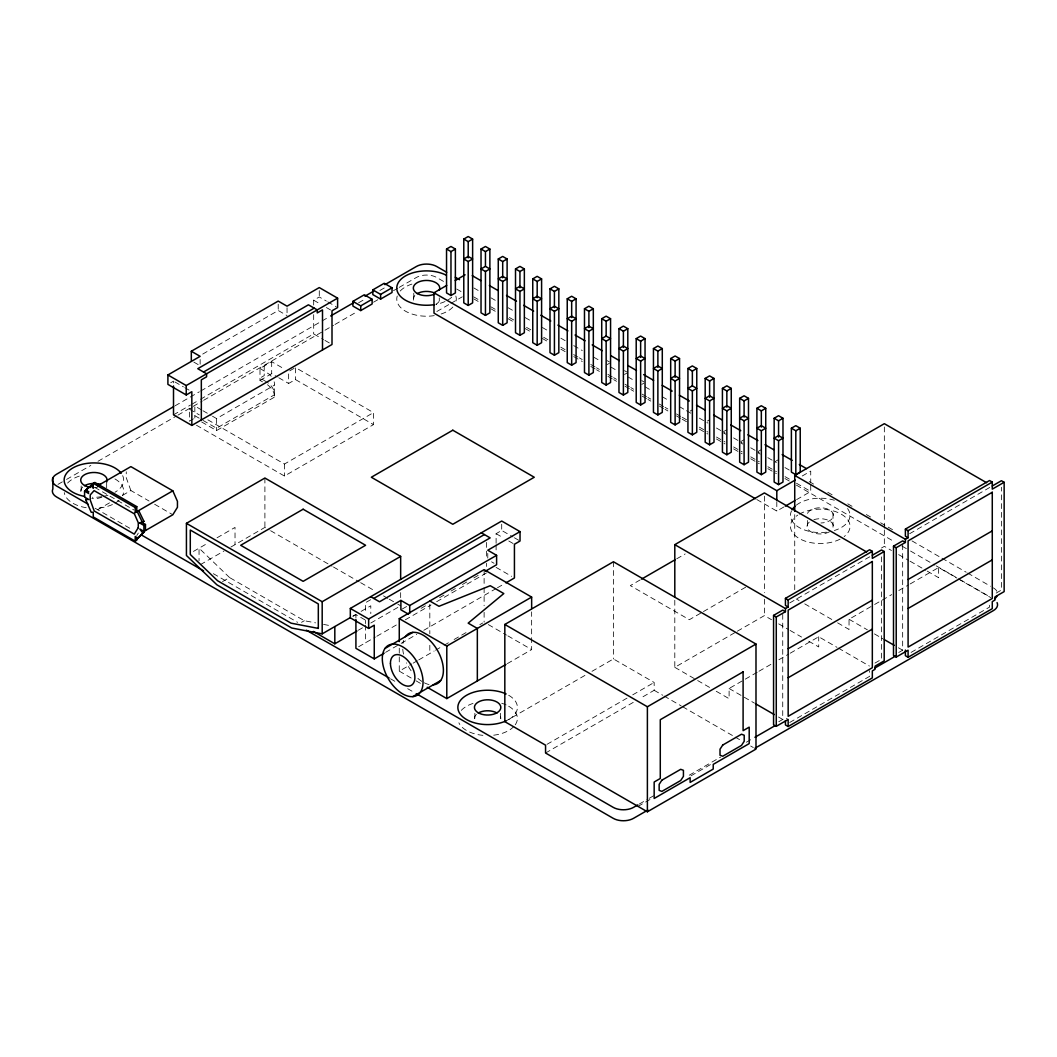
<?xml version="1.0" encoding="UTF-8"?>
<svg xmlns="http://www.w3.org/2000/svg" width="1057" height="1057" viewBox="0 0 1057 1057"><rect width="100%" height="100%" fill="white"/><g stroke="black" fill="none" stroke-linecap="round" stroke-linejoin="round"><path stroke-width="0.75" stroke-dasharray="5 3.75" d="M136.776 535.555L138.322 533.072M202.719 354.082L278.216 310.494L287.042 315.594M170.706 382.753L173.507 381.141L173.507 384.338M313.678 305.024L313.678 300.201L319.28 296.977L326.322 301.047M175.079 405.809L199.337 391.803M200.777 390.971L320.694 321.738M322.121 320.918L329.255 316.796M358.627 302.764L364.321 299.475M379.939 290.464L384.22 287.993L386.822 289.499M173.507 414.833L190.498 405.029M191.912 404.21L198.993 400.127M200.407 399.308L313.678 333.906L323.548 339.614M58.003 484.37L65.138 480.248M66.565 479.429L90.836 465.41M97.984 461.301L176.506 415.956M177.933 415.137L202.204 401.118M203.631 400.299L323.548 331.066M324.975 330.233L333.55 325.292M334.977 324.473L356.381 312.106M373.517 302.21L377.798 299.739M393.508 290.675L397.789 288.204M399.216 287.372L416.352 277.489A14.402 8.311 0 0 1 436.713 277.489L446.701 283.25M193.471 418.81L189.401 421.162L189.401 409.165L192.11 407.606M262.493 381.841L259.996 380.401L259.996 368.417L271.675 361.666L284.399 369.025M259.996 380.401L271.675 373.663L277.33 376.926M294.071 368.338L288.64 371.469L288.64 383.466L295.432 379.542L373.491 424.61L373.491 412.613L295.432 367.545L295.432 379.542M212.483 416.22L216.553 418.572L274.595 385.065A35.951 20.757 0 0 0 273.604 380.269M201.623 421.941L216.553 430.569L274.595 397.062L274.595 385.065M436.832 311.511L449.555 304.165M450.969 303.346L462.279 296.819M97.601 509.738L111.461 501.731M122.559 495.323L130.87 490.527L149.05 501.018M207.846 419.814L284.439 464.036L373.491 412.613M196.496 425.258L284.439 476.033L373.491 424.61M193.444 551.424L207.357 543.39M217.042 537.788L235.024 527.403L235.024 544.659M200.434 564.623L223.952 551.041M230.875 547.05L264.897 527.403L269.178 529.887M222.538 581.601L229.554 577.545L304.31 620.71L315.554 622.864M607.26 364.52L609.466 363.251M624.502 374.482L626.695 373.2M641.731 384.431L643.938 383.163M301.509 622.335L304.31 620.71M690.142 411.107L692.348 409.825M370.69 599.689L365.431 602.728L365.431 613.958M352.8 616.178L355.562 614.579M361.098 611.382L370.796 605.793L370.796 613.628M353.13 616.231L355.918 614.606L365.788 620.3M496.103 543.311L496.103 533.679L501.705 530.442L512.975 536.956M707.384 421.056L709.591 419.788M358.336 630.223L362.485 627.832M370.796 623.035L399.229 606.612M402.321 608.991L406.588 606.52M723.517 431.652L726.833 429.737M421.122 608.33L426.817 605.04M439.633 597.628L445.327 594.338M451.022 591.048L456.73 587.758M462.424 584.481L468.119 581.191M473.813 577.902L479.521 574.612M358.64 646.752L375.407 637.067M376.834 636.248L398.212 623.894M405.346 619.785L431.005 604.974M436.7 601.671L486.59 572.868M740.759 441.601L744.075 439.699M385.58 652.354L399.744 644.175M401.158 643.369L416.735 634.372M423.804 630.289L496.024 588.59M497.437 587.771L504.519 583.689M758.001 451.564L761.317 449.648M399.269 648.179L399.269 671.155L411.768 663.941M413.155 663.135L417.317 660.731M418.717 659.925L434.11 651.046M435.537 650.214L442.685 646.091M444.112 645.272L448.393 642.788M454.114 639.485L466.969 632.06M479.838 624.634L482.692 622.996M775.243 461.513L778.56 459.597M802.25 475.994L810.732 471.092L810.732 482.058M640.159 579.923L630.316 585.604L689.362 619.706L702.02 612.399M676.718 558.809L685.147 553.947M507.347 663.624L531.645 649.593L531.645 611.858M756.799 499.525L776.803 511.06L783.871 506.977M796.595 499.631L810.732 491.465L810.732 483.63M504.823 721.654L586.291 674.63M591.999 671.327L613.443 658.947L654.164 682.465L654.164 690.3L639.881 698.558M703.433 611.58L747.022 586.424M674.802 600.27L674.802 667.337L735.949 632.02M737.376 631.201L764.396 615.597L771.544 619.732M881.498 548.002L884.339 546.35L891.487 550.486M789.724 602.939L869.62 556.814L872.329 558.387M909.667 533.693L989.55 487.568L992.272 489.14M546.984 744.339L627.012 698.135M632.733 694.845L654.164 682.465M545.557 753.007L634.16 701.848M716.236 691.265L729.105 698.69L729.105 688.49L757.552 672.067M758.966 671.248L771.769 663.862M778.877 659.753L788.839 654.006M790.266 653.186L818.713 636.763L837.012 647.333M837.606 622.837L849.035 629.443L849.035 619.257L873.214 605.291M874.641 604.472L891.712 594.615M898.82 590.506L908.782 584.759M910.196 583.94L938.642 567.517L956.955 578.087M874.945 663.083L881.498 659.304L881.498 554.846M996.196 593.083L1001.428 590.057L1001.428 487.237M778.798 721.72L785.443 717.888L788.165 719.46M898.741 652.473L902.665 650.214L902.665 542.505M639.274 804.047L647.849 799.105M649.275 798.286L654.983 794.983M689.243 775.204L720.649 757.063M746.348 742.225L750.642 739.755M638.032 806.399L652.328 798.154M690.908 775.864L710.912 764.317M789.724 722.473L869.62 676.348L869.62 670.706M911.094 652.407L989.55 607.101L989.55 604.274M323.574 624.41L331.607 625.942M607.247 360.701L609.453 361.97M624.489 370.65L626.695 371.932M641.731 380.599L643.938 381.881M473.827 287.94L479.534 291.23M490.95 297.823L496.658 301.126M508.073 307.719L513.781 311.009M525.197 317.602L530.905 320.892M542.333 327.485L548.041 330.788M560.884 338.2L565.165 340.671M573.726 345.613L582.288 350.567M593.704 357.16L599.425 360.45M610.84 367.043L616.548 370.333M627.964 376.926L633.672 380.229M645.087 386.822L650.795 390.112M662.224 396.705L667.932 400.008M679.347 406.601L685.055 409.891M686.482 410.711L690.763 413.181M699.324 418.136L707.886 423.077M716.448 428.019L725.023 432.96M733.584 437.902L742.146 442.857M750.708 447.798L759.27 452.74M767.831 457.681L776.393 462.622M784.968 467.577L789.249 470.048M809.226 481.582L814.934 484.872M827.776 492.298L833.484 495.588M847.767 503.832L852.048 506.303M866.317 514.548L870.598 517.018M880.587 522.779L893.429 530.191M911.993 540.907L940.532 557.396M941.959 558.215L966.217 572.22M967.644 573.053L990.488 586.225M723.53 432.921L725.736 434.202M740.772 442.883L742.979 444.151M758.014 452.832L760.221 454.114M473.655 296.858L479.363 300.148M490.792 306.755L496.499 310.045M509.355 317.47L513.649 319.941M526.505 327.366L530.786 329.837M543.642 337.262L547.922 339.733M560.778 347.158L565.059 349.629M573.634 354.584L577.915 357.055M579.342 357.874L582.209 359.525M590.771 364.48L595.065 366.951M596.492 367.77L599.345 369.422M607.92 374.363L612.201 376.847M613.628 377.666L616.482 379.318M625.057 384.259L629.338 386.743M630.765 387.562L633.619 389.214M642.194 394.155L646.474 396.639M647.915 397.458L650.768 399.11M659.33 404.051L663.624 406.535M665.051 407.355L667.905 409.006M676.48 413.948L680.761 416.432M682.188 417.251L687.896 420.554M699.324 427.147L707.899 432.088M716.474 437.043L725.036 441.985M733.611 446.939L742.173 451.881M750.747 456.835L759.322 461.777M767.884 466.732L776.459 471.673M785.034 476.628L790.742 479.918M796.449 483.221L810.732 491.465M456.69 289.023L462.398 292.313M473.827 298.906L479.534 302.21M490.95 308.803L496.658 312.092M508.073 318.685L513.781 321.989M525.197 328.582L530.905 331.872M542.333 338.465L548.041 341.755M560.884 349.18L565.165 351.651M573.726 356.592L582.288 361.534M590.85 366.475L595.131 368.946M596.571 369.778L599.425 371.43M607.986 376.371L612.267 378.842M613.694 379.661L616.548 381.313M625.11 386.254L629.391 388.725M630.818 389.557L633.672 391.196M642.233 396.15L646.514 398.621M647.941 399.44L650.795 401.092M659.37 406.033L663.651 408.504M665.078 409.323L667.932 410.975M676.493 415.916L680.774 418.387M682.201 419.219L687.909 422.509M699.324 429.102L707.886 434.044M716.448 438.999L725.023 443.94M733.584 448.881L742.146 453.823M750.708 458.764L759.27 463.719M767.831 468.661L776.393 473.602M784.968 478.544L789.249 481.014M796.383 485.137L894.856 541.99M901.991 546.112L909.126 550.235M910.553 551.054L934.824 565.072M936.251 565.891L959.082 579.077M960.509 579.897L990.488 597.205M958.369 578.906L990.766 597.601M898.635 554.608L908.637 560.382M910.064 561.201L925.787 570.278M927.214 571.11L938.642 577.703L938.642 567.517M327.736 301.853L336.192 306.741M313.678 300.201L320.733 304.271M326.362 307.534L330.603 309.978M849.035 619.257L867.387 629.84M874.443 633.909L882.912 638.798M898.437 647.769L902.665 650.214M796.159 598.909L799.026 600.561M804.734 603.864L831.899 619.534M324.961 340.42L332.004 344.49M838.426 648.152L869.409 666.042M778.692 623.855L788.694 629.628M790.121 630.448L801.563 637.054M808.697 641.176L818.713 646.95L818.713 636.763M278.744 377.745L288.64 383.466M259.996 368.417L269.363 374.323A35.951 20.757 0 0 1 271.887 377.204M266.232 381.656L259.996 378.049L264.21 375.618L264.21 365.973M514.389 537.775L520.031 541.025M496.103 533.679L503.145 537.749M508.787 540.999L514.429 544.263M193.841 362.115L198.888 365.022M729.105 688.49L754.5 703.156M778.494 717.016L782.735 719.46L782.735 611.739M674.802 667.337L696.233 679.704M697.66 680.536L710.529 687.962M491.571 561.822L494.081 563.289M174.907 381.947L183.376 386.836M184.777 387.642L189.018 390.086M496.103 567.384L511.614 576.342M201.623 409.957L194.832 406.033L194.832 418.03M202.97 410.737L211.123 415.441M189.401 409.165L199.324 414.899M194.832 415.678L201.623 419.589M202.97 420.382L216.553 428.217L274.595 394.71A35.951 20.757 0 0 0 269.363 383.968L267.474 382.37M654.164 690.3L662.699 695.229M664.126 696.048L681.197 705.904M682.624 706.737L733.835 736.306M735.262 737.125L742.371 741.234M750.655 746.004L753.324 747.55M488.321 624.581L506.488 635.072M507.888 635.878L531.645 649.593M270.605 530.706L332.057 566.182M333.483 567.014L359.208 581.865M360.648 582.684L374.931 590.942M383.506 595.884L387.8 598.368M389.227 599.187L396.375 603.309M397.802 604.142L400.656 605.793M154.639 504.255L172.82 514.746M94.826 487.422L133.988 510.029M399.269 671.155L414.648 680.034M416.048 680.84L421.637 684.064M213.342 573.674L297.651 622.348M95.117 508.232L132.217 529.649M390.548 678.805L394.829 681.276M407.685 688.688L414.82 692.811M267.474 384.722L269.363 386.32A35.951 20.757 0 0 1 274.595 397.062M229.554 577.545L199.046 548.173L199.046 560.725M130.87 490.527L126.259 477.751L126.259 471.792M884.339 426.962L884.339 528.368M884.339 529.993L884.339 546.35M832.995 513.398L832.995 528.315A13.199 7.624 0 0 0 827.565 520.004A13.199 7.624 0 0 0 812.186 520.308M807.495 520.48L807.495 528.315M794.732 514.667L794.732 589.912M776.803 501.652L776.803 511.06M764.396 496.209L764.396 592.7M764.396 599.24L764.396 615.597M613.443 561.756L613.443 658.947M501.705 524.18L501.705 530.442M500.371 713.277L500.371 720.359A13.199 7.624 0 0 0 500.371 716.408M496.103 544.91L496.103 552.943M487.779 553.379L487.779 558.07M486.59 542.4L486.59 556.828M486.59 563.249L486.59 566.46M484.119 569.644L484.119 586.054M484.119 587.705L484.119 605.753M484.119 612.32L484.119 622.163M474.87 713.277L474.87 720.359A13.199 7.624 0 0 1 478.293 712.999M439.276 297.876L439.276 301.007M429.816 604.287L429.816 633.817M429.816 645.312L429.816 653.517M413.776 293.172L413.776 301.007A13.199 7.624 0 0 1 415.731 294.665M400.656 592.62L400.656 599.2M365.431 620.38L365.431 623.577M365.431 625.189L365.431 642.828M355.918 614.606L355.918 617.817M319.28 290.701L319.28 296.977M313.678 314.656L313.678 333.906M287.042 307.746L287.042 314.021M284.439 464.036L284.439 476.033M278.216 304.218L278.216 310.494M271.675 361.666L271.675 373.663M264.897 478.028L264.897 527.403M216.553 418.572L216.553 430.569M200.143 359.486L200.143 364.189M106.665 482.838L106.665 489.1M81.164 485.969L81.164 493.051A13.199 7.624 0 0 1 84.573 485.692M429.05 684.553A28.803 16.621 60 0 1 423.025 682.122M421.888 681.421A28.803 16.621 60 0 1 416.035 676.652M411.094 670.785A28.803 16.621 60 0 1 406.522 662.858M403.523 654.111A28.803 16.621 60 0 1 402.664 646.858M402.889 643.528A28.803 16.621 60 0 1 403.576 640.423M993.342 587.877A14.402 8.311 0 0 1 997.068 591.603M508.668 695.255A29.755 17.176 0 0 1 508.668 719.566M847.542 508.536A29.755 17.176 0 0 1 834.343 530.508M826.482 532.173A29.755 17.176 0 0 1 791.495 510.927M796.331 505.14A29.755 17.176 0 0 1 834.343 500.252M451.709 297.215A29.755 17.176 0 0 1 447.573 300.214M445.037 301.522A29.755 17.176 0 0 1 435.841 304.39A13.199 7.624 0 0 0 439.672 298.365M122.652 475.65A29.755 17.176 0 0 1 114.949 492.258M108.012 495.231A29.755 17.176 0 0 1 103.216 496.42M101.617 496.698A29.755 17.176 0 0 1 92.316 497.266M119.097 500.225A29.755 17.176 0 0 1 114.949 503.224M112.425 504.533A29.755 17.176 0 0 1 95.5 508.232M86.212 507.677A29.755 17.176 0 0 1 64.266 492.602M67.595 483.062A29.755 17.176 0 0 1 79.803 475.954M114.949 478.927A29.755 17.176 0 0 1 122.652 495.522M508.668 706.235A29.755 17.176 0 0 1 514.931 725.221M513.94 726.397A29.755 17.176 0 0 1 492.351 735.342M482.904 735.342A29.755 17.176 0 0 1 458.883 722.829M461.301 710.37A29.755 17.176 0 0 1 473.523 703.262M501.731 703.262A29.755 17.176 0 0 1 506.131 704.927M97.323 487.462A13.199 7.624 0 0 1 94.615 487.713M101.974 497.107A13.199 7.624 0 0 1 91.814 498.6M807.495 513.398A13.199 7.624 0 0 1 822.306 507.849A13.199 7.624 0 0 1 833.418 515.763A13.199 7.624 0 0 1 820.945 522.99M799.198 514.204A29.755 17.176 0 0 1 839.681 513.332A29.755 17.176 0 0 1 844.147 536.586M840.064 539.162A29.755 17.176 0 0 1 799.369 538.594A29.755 17.176 0 0 1 797.731 515.116M452.858 307.059A29.755 17.176 0 0 1 440.637 314.167M434.229 315.633A29.755 17.176 0 0 1 397.234 296.026M400.207 291.032A29.755 17.176 0 0 1 414 283.461M455.831 296.026A29.755 17.176 0 0 1 455.831 302.064M829.573 531.737A13.199 7.624 0 0 1 811.75 532.186A13.199 7.624 0 0 1 809.437 521.96"/><path stroke-width="1.5" d="M137.106 539.03L144.188 531.909L137.106 539.03L135.217 536.454L135.217 541.158L136.776 540.259L136.776 537.128M85.987 489.88L92.606 484.41L85.987 489.88L88.656 493.5L84.573 491.148L84.573 497.107L88.656 499.459L85.643 499.551L91.232 512.301L93.267 512.235L93.267 516.939L135.217 541.158M191.317 360.662L191.317 351.254L278.216 301.086L287.042 306.186L319.28 287.57L337.606 298.153L337.606 307.547L332.004 310.784L332.004 344.49L191.832 425.416L173.507 414.833L173.507 385.95M191.832 425.416L191.832 391.711L186.23 394.948L167.904 384.365L167.904 374.958L200.143 356.341L191.317 351.254M203.539 372.024L314.193 308.142M167.904 374.958L186.23 385.541L337.606 298.153M352.919 301.364L364.321 294.771L372.13 299.276L372.13 303.98L360.728 310.573L352.919 306.068L352.919 301.364L360.728 305.869L372.13 299.276M372.817 289.882L384.22 283.289L392.028 287.795L392.028 292.498L380.612 299.091L372.817 294.586L372.817 289.882L380.612 294.388L392.028 287.795M173.652 406.641L56.576 474.223A14.402 8.311 0 0 0 56.576 485.982L87.982 504.11M330.682 315.964L353.527 302.778M364.956 296.185L373.517 291.243M384.933 284.65L416.352 266.509A14.402 8.311 0 0 1 436.713 266.509L446.701 272.283M446.543 249.029L450.956 246.479L455.382 249.042L455.382 292.934L450.969 295.484L446.543 292.921L446.543 249.029L450.969 251.579L455.382 249.042M463.785 239.08L468.198 236.53L472.624 239.08L472.624 302.883L468.211 305.433L463.785 302.883L463.785 239.08L468.211 241.63L472.624 239.08M481.027 249.029L485.44 246.479L489.867 249.042L489.867 312.846L485.454 315.382L481.027 312.832L481.027 249.029L485.454 251.579L489.867 249.042M468.211 261.541L472.624 258.991L468.198 256.441L463.785 258.978L468.211 261.541L468.211 305.433M91.047 485.308L93.267 488.334L93.267 483.313L94.826 482.415L136.776 506.633L136.776 511.654L138.89 510.967L143.924 521.326L139.828 523.056L143.911 525.408L145.47 524.497L145.47 530.455M84.573 491.148L86.146 490.25L88.854 491.822M97.601 485.824L130.87 466.613L172.82 490.831L177.444 501.335L177.444 507.294L172.82 514.746L143.712 531.552M755.372 498.693L433.991 313.149L433.991 292.776L446.728 285.416M455.21 280.528L465.106 274.807M498.27 258.978L502.683 256.441L507.109 258.991L507.109 322.795L502.696 325.345L498.27 322.781L498.27 258.978L502.696 261.541L507.109 258.991M85.643 499.551L87.216 498.653M485.454 271.49L489.867 268.94L485.44 266.39L481.027 268.94L485.454 271.49L485.454 315.382M515.512 268.94L519.925 266.39L524.351 268.94L524.351 332.744L519.938 335.294L515.512 332.744L515.512 268.94L519.938 271.49L524.351 268.94M502.696 281.453L507.109 278.903L502.683 276.339L498.27 278.889L502.696 281.453L502.696 325.345M93.267 483.313L135.217 507.532L136.776 506.633M532.754 278.889L537.167 276.339L541.594 278.903L541.594 342.706L537.181 345.256L532.754 342.693L532.754 278.889L537.181 281.453L541.594 278.903M135.217 507.532L135.217 512.553L172.82 490.831M135.217 512.553L138.89 510.967M519.938 291.402L524.351 288.852L519.925 286.302L515.512 288.852L519.938 291.402L519.938 335.294M139.828 523.056L143.924 521.326M549.997 288.852L554.41 286.302L558.836 288.852L558.836 352.655L554.423 355.205L549.997 352.655L549.997 288.852L554.423 291.402L558.836 288.852M537.181 301.351L541.594 298.814L537.167 296.251L532.754 298.801L537.181 301.351L537.181 345.256M567.239 298.801L571.652 296.251L576.078 298.814L576.078 362.617L571.665 365.154L567.239 362.604L567.239 298.801L571.665 301.351L576.078 298.814M350.039 617.777L322.187 633.856L291.692 628.003L216.923 584.838L186.428 555.467L186.428 523.334L264.897 478.028L400.656 556.405L400.656 579.447M554.423 311.313L558.836 308.763L554.41 306.213L549.997 308.75L554.423 311.313L554.423 355.205M584.481 308.75L588.894 306.213L593.321 308.763L593.321 372.566L588.908 375.116L584.481 372.553L584.481 308.75L588.908 311.313L593.321 308.763M571.665 321.262L576.078 318.712L571.652 316.162L567.239 318.712L571.665 321.262L571.665 365.154M601.724 318.712L606.137 316.162L610.563 318.712L610.563 382.515L606.15 385.065L601.724 382.515L601.724 318.712L606.15 321.262L610.563 318.712M588.908 331.224L593.321 328.674L588.894 326.124L584.481 328.661L588.908 331.224L588.908 375.116M618.966 328.661L623.379 326.124L627.805 328.674L627.805 392.477L623.392 395.027L618.966 392.464L618.966 328.661L623.392 331.224L627.805 328.674M606.15 341.173L610.563 338.623L606.137 336.073L601.724 338.623L606.15 341.173L606.15 385.065M636.208 338.623L640.621 336.073L645.047 338.623L645.047 402.426L640.634 404.976L636.208 402.426L636.208 338.623L640.634 341.173L645.047 338.623M623.392 351.122L627.805 348.585L623.379 346.022L618.966 348.572L623.392 351.122L623.392 395.027M653.451 348.572L657.864 346.022L662.29 348.585L662.29 412.389L657.877 414.925L653.451 412.375L653.451 348.572L657.877 351.122L662.29 348.585M640.634 361.084L645.047 358.534L640.621 355.984L636.208 358.534L640.634 361.084L640.634 404.976M670.693 358.534L675.106 355.984L679.532 358.534L679.532 422.338L675.119 424.888L670.693 422.338L670.693 358.534L675.119 361.084L679.532 358.534M657.877 371.033L662.29 368.497L657.864 365.933L653.451 368.483L657.877 371.033L657.877 414.925M687.935 368.483L692.348 365.933L696.774 368.497L696.774 432.3L692.361 434.837L687.935 432.287L687.935 368.483L692.361 371.033L696.774 368.497M675.119 380.996L679.532 378.446L675.106 375.896L670.693 378.432L675.119 380.996L675.119 424.888M705.178 378.432L709.591 375.896L714.017 378.446L714.017 442.249L709.604 444.799L705.178 442.236L705.178 378.432L709.604 380.996L714.017 378.446M186.428 523.334L322.187 601.71L400.656 556.405M692.361 390.945L696.774 388.395L692.348 385.845L687.935 388.395L692.361 390.945L692.361 434.837M722.42 388.395L726.833 385.845L731.259 388.395L731.259 452.198L726.846 454.748L722.42 452.198L722.42 388.395L726.846 390.945L731.259 388.395M384.167 653.173L374.257 658.894L374.257 625.189L368.655 628.426L350.329 617.843L350.329 608.436L501.705 521.035L520.031 531.618L520.031 541.025L514.429 544.263L514.429 577.968L505.933 582.869M709.604 400.907L714.017 398.357L709.591 395.794L705.178 398.344L709.604 400.907L709.604 444.799M373.742 598.447L484.397 534.565M739.662 398.344L744.075 395.794L748.501 398.357L748.501 462.16L744.088 464.71L739.662 462.147L739.662 398.344L744.088 400.907L748.501 398.357M726.846 410.856L731.259 408.306L726.833 405.756L722.42 408.306L726.846 410.856L726.846 454.748M350.329 608.436L368.655 619.019L400.894 600.402L409.72 605.502L496.605 555.335L496.605 564.742L485.216 571.322M520.031 531.618L487.779 550.235L496.605 555.335M313.374 631.425L334.818 643.805L356.949 631.029M756.904 408.306L761.317 405.756L765.744 408.306L765.744 472.109L761.331 474.659L756.904 472.109L756.904 408.306L761.331 410.856L765.744 408.306M399.269 641.612L399.269 618.636L484.119 569.644L531.645 597.086L531.645 608.568M744.088 420.805L748.501 418.268L744.075 415.705L739.662 418.255L744.088 420.805L744.088 464.71M774.147 418.255L778.56 415.705L782.986 418.268L782.986 482.071L778.573 484.608L774.147 482.058L774.147 418.255L778.573 420.805L782.986 418.268M761.331 430.767L765.744 428.217L761.317 425.667L756.904 428.204L761.331 430.767L761.331 474.659M385.025 648.43L412.851 632.363M791.389 428.204L795.802 425.667L800.228 428.217L800.228 472.109L795.815 474.659L791.389 472.109L791.389 428.204L795.815 430.767L800.228 428.217M778.573 440.716L782.986 438.166L778.56 435.616L774.147 438.166L778.573 440.716L778.573 484.608M399.269 618.636L446.794 646.065L531.645 597.086M504.823 624.462L613.443 561.756L755.993 644.057L755.993 749.083L647.386 811.789L545.557 753.007L545.557 745.172L504.823 721.654L504.823 624.462L647.386 706.763L755.993 644.057M674.802 597.007L674.802 544.659L764.396 492.932L866.648 551.965M794.732 511.403L794.732 475.412L884.339 423.685L986.591 482.719M412.851 696.616A28.803 16.621 60 0 0 412.851 655.882A28.803 16.621 60 0 0 382.304 658.617A28.803 16.621 60 0 0 412.851 696.616L440.663 680.549M433.991 292.776L776.803 490.686L795.181 480.076M641.559 579.117L675.304 559.629M427.226 687.288L446.794 698.585L505.92 664.443M785.285 506.171L795.181 500.45M872.329 551.331L788.165 599.927L788.165 606.982L785.443 605.41L785.443 598.354L869.62 549.759L872.329 551.331L872.329 558.387L884.207 551.516L884.207 660.863L875.051 666.161L875.051 669.292L872.329 670.865L872.329 677.92L788.165 726.516L785.443 724.943L785.443 720.715M992.272 482.084L908.095 530.68L908.095 537.736L905.387 536.163L905.387 529.108L989.55 480.512L992.272 482.084L992.272 489.14L1004.15 482.283L1004.15 591.616L994.981 596.914L994.981 600.046L992.272 601.618L992.272 608.673L908.095 657.269L905.387 655.697L905.387 650.055M872.329 555.242L881.498 549.957L884.207 551.516M992.272 485.995L1001.428 480.71L1004.15 482.283M788.165 726.516L788.165 719.46L776.274 726.318L773.565 724.745L773.565 615.399L782.735 610.114L785.443 611.686L785.443 608.541L674.802 544.659M785.443 608.541L788.165 606.982M908.095 657.269L908.095 650.214L896.217 657.071L893.509 655.499L893.509 546.152L902.665 540.867L905.387 542.439L905.387 539.295L794.732 475.412M905.387 539.295L908.095 537.736M773.565 615.399L776.274 616.971L785.443 611.686M893.509 546.152L896.217 547.724L905.387 542.439M788.165 648.721L872.329 600.125M908.095 579.474L992.272 530.878M788.165 677.722L872.329 629.126M908.095 608.475L992.272 559.88M637.847 804.879L633.566 807.35A14.402 8.311 0 0 1 613.205 807.35L416.247 693.63M754.923 737.284L774.913 725.749M874.839 668.05L896.257 655.684M647.849 810.085L633.566 818.316A14.402 8.311 0 0 1 613.205 818.316L56.576 496.962A14.402 8.311 0 0 1 52.85 488.929L52.85 477.949M754.923 748.264L993.342 610.616A14.402 8.311 0 0 0 997.068 602.582M472.228 275.652L480.79 280.594M489.365 285.549L497.939 290.49M506.501 295.445L516.503 301.219M523.638 305.341L533.64 311.115M540.788 315.237L550.776 320.998M557.924 325.133L567.926 330.894M575.061 335.029L585.063 340.79M592.197 344.912L602.199 350.686M610.774 355.641L619.336 360.582M627.911 365.537L636.486 370.478M643.621 374.601L653.622 380.375M662.197 385.329L672.186 391.103M679.334 395.226L689.336 400.999M696.471 405.122L705.045 410.063M713.607 415.018L722.182 419.959M730.757 424.914L740.746 430.688M747.894 434.81L757.895 440.571M765.03 444.706L773.605 449.648M782.167 454.602L792.169 460.363M799.317 464.485L806.451 468.621M905.387 529.108L908.095 530.68M455.263 277.225L459.544 279.695M884.326 639.617L894.196 645.325M785.443 598.354L788.165 599.927M481.331 532.794L490.157 537.894L379.516 601.777L370.69 596.677M755.914 703.975L774.266 714.572M429.816 600.997L438.985 606.295L490.237 585.71L503.806 593.558L468.172 623.141L477.341 628.439L477.341 680.946M408.464 614.17L400.894 609.81L400.894 600.402M141.4 522.145L145.47 524.497M374.257 658.894L355.918 648.311L355.918 619.428M140.779 534.604L203.578 570.859M306.345 630.183L389.121 677.973M142.629 532.807L139.828 529.015L143.911 531.367L143.911 525.408M137.331 511.865L142.365 522.237M896.217 547.724L896.217 657.071M795.815 430.767L795.815 474.659M778.573 420.805L778.573 437.07M776.803 490.686L776.803 500.093M776.274 616.971L776.274 726.318M761.331 410.856L761.331 427.107M744.088 400.907L744.088 417.158M726.846 390.945L726.846 407.209M709.604 380.996L709.604 397.247M692.361 371.033L692.361 385.673M675.119 361.084L675.119 377.336M657.877 351.122L657.877 367.387M647.386 706.763L647.386 811.789M640.634 341.173L640.634 357.425M623.392 331.224L623.392 347.476M606.15 321.262L606.15 335.901M588.908 311.313L588.908 327.564M571.665 301.351L571.665 317.615M554.423 291.402L554.423 307.653M537.181 281.453L537.181 297.704M519.938 271.49L519.938 287.755M502.696 261.541L502.696 277.793M485.454 251.579L485.454 266.219M468.211 241.63L468.211 257.882M450.969 251.579L450.969 295.484M446.794 646.065L446.794 698.585M409.72 605.502L409.72 613.337M380.612 294.388L380.612 299.091M368.655 619.019L368.655 628.426M360.728 305.869L360.728 310.573M334.818 626.563L334.818 643.805M322.504 349.973L322.504 309.886L317.245 312.925L317.245 309.899L308.419 304.812L197.765 368.695L206.591 373.782L206.591 376.807L201.332 379.846L201.332 419.933M322.187 601.71L322.187 633.856M186.23 385.541L186.23 394.948M405.399 636.671A28.803 16.621 60 0 1 437.426 650.293A28.803 16.621 60 0 1 433.211 684.857M997.068 595.91A14.402 8.311 0 0 1 994.558 598.83M506.131 720.861A29.755 17.176 0 0 1 465.793 719.09A29.755 17.176 0 0 1 465.793 695.731A29.755 17.176 0 0 1 506.131 693.96M792.129 509.738A29.755 17.176 0 0 1 795.062 506.224M434.229 304.667A29.755 17.176 0 0 1 397.577 284.095A29.755 17.176 0 0 1 446.358 275.256M84.6 496.42A29.755 17.176 0 0 1 71.929 468.515A29.755 17.176 0 0 1 121.211 473.272M90.492 487.462A13.199 7.624 0 0 1 81.164 478.134A13.199 7.624 0 0 1 97.323 472.743A13.199 7.624 0 0 1 106.665 482.071M84.573 485.692A13.199 7.624 0 0 1 93.201 483.472M97.323 483.71A13.199 7.624 0 0 1 100.507 484.476M478.293 712.999A13.199 7.624 0 0 1 496.962 712.999M434.586 294.097A13.199 7.624 0 0 1 414.133 290.688A13.199 7.624 0 0 1 425.945 280.449A13.199 7.624 0 0 1 439.276 290.041M417.198 293.648A13.199 7.624 0 0 1 434.586 293M138.269 527.668L134.279 534.115L94.205 510.98L90.215 499.921L90.215 494.953L94.099 490.607L134.398 513.874L138.269 522.7L138.269 527.668M661.867 780.185L659.158 784.347L659.158 790.372L661.867 791.402L680.708 780.515L683.43 776.367L683.43 770.328L680.708 769.311L661.867 780.185M722.724 745.053L720.015 749.202L720.015 755.24L722.724 756.257L741.499 745.423L744.207 741.274L744.207 735.236L741.499 734.219L722.724 745.053M303.134 509.223L240.692 545.28L303.134 581.337L365.59 545.28L303.134 509.223M452.806 430.212L371.337 477.249L452.806 524.272L534.261 477.249L452.806 430.212M872.329 561.518L788.165 610.114L788.165 716.316L872.329 667.72L872.329 561.518M992.272 492.271L908.095 540.867L908.095 647.082L992.272 598.473L992.272 492.271M743.097 671.882L660.281 719.698L660.281 778.481L654.164 782.008L654.164 798.471L690.142 777.701L690.142 782.405L713.224 769.073L713.224 764.37L749.202 743.599L749.202 727.137L743.097 730.664L743.097 671.882M318.316 628.4L291.058 623.168L217.557 580.729L190.286 554.489L190.286 530.033L318.316 603.943L318.316 628.4M390.443 663.32A17.282 9.975 60 0 0 408.782 686.112A17.282 9.975 60 0 0 408.782 661.682A17.282 9.975 60 0 0 390.443 663.32M478.293 712.801A13.199 7.624 0 0 0 500.371 709.379A13.199 7.624 0 0 0 484.212 700.051A13.199 7.624 0 0 0 478.293 712.801"/></g></svg>
